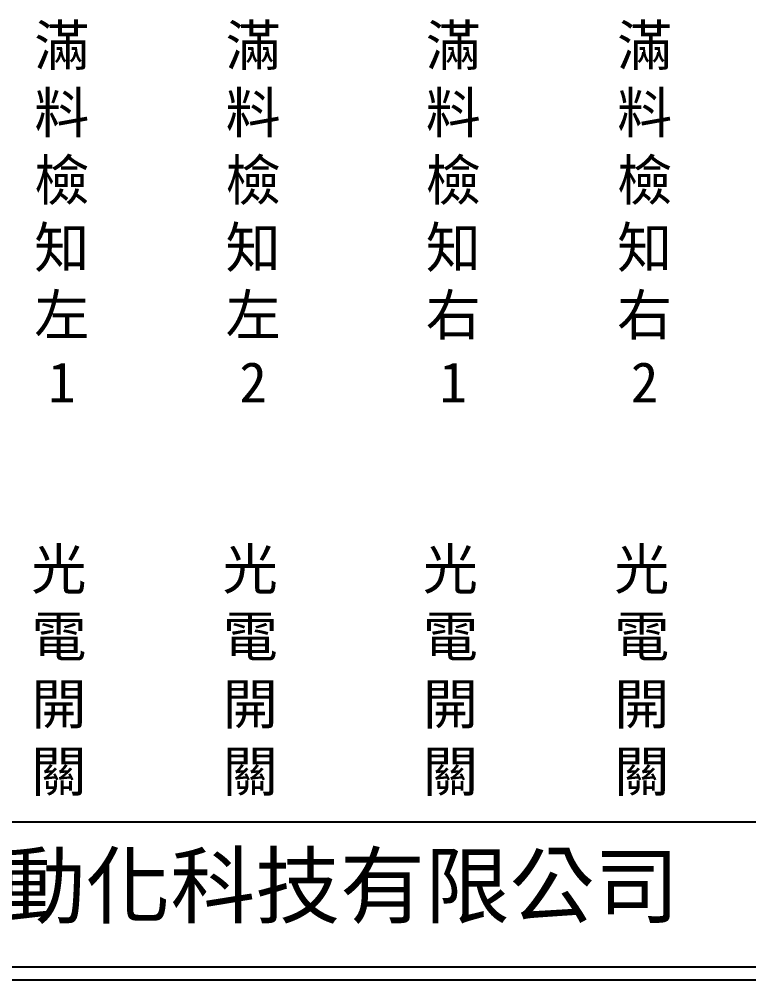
# Model space of a CAD drawing. Extents: x 275 to 562, y 265 to 469.
# Drawn here: x 339.8 to 410.2, y 264.9 to 357.6 of the extents above; entities that cross this region are included whole.
import ezdxf

# ---------------------------------------------------------------- set-up
doc = ezdxf.new("R2010")
doc.units = 0
doc.layers.add('圖框層', color=7, linetype='CONTINUOUS')
doc.layers.add('標尺寸層', color=3, linetype='CONTINUOUS')
doc.styles.add('CNS', font='romanc.shx', dxfattribs={"bigfont": 'chineset.shx'})
doc.styles.add('STSL', font='kaiu.ttf')

msp = doc.modelspace()

# ---------------------------------------------------------------- linework, layer by layer
at = {"layer": '圖框層', "color": 7}
for p, q in [((276.148, 280.195), (560.648, 280.195)), ((276.148, 266.195), (560.648, 266.195)), ((274.898, 264.945), (561.898, 264.945))]:
    msp.add_line(p, q, dxfattribs=at)

# ---------------------------------------------------------------- texts
at = {"layer": '圖框層', "color": 4, "style": 'STSL'}
msp.add_text('泓陞自動化科技有限公司', height=6, dxfattribs=at).set_placement((313.501, 271.022))
at = {"layer": '標尺寸層', "color": 7, "char_height": 3.9, "width": 4.96081, "attachment_point": 5, "style": 'CNS'}
for s, insert in [('{\\fDFKai-SB|b0|i0|c136|p65;滿料檢知左1}', (343.929, 338.851)), ('{\\fDFKai-SB|b0|i0|c136|p65;滿料檢知左2}', (362.396, 338.851)), ('{\\fDFKai-SB|b0|i0|c136|p65;滿料檢知右1}', (381.712, 338.851)), ('{\\fDFKai-SB|b0|i0|c136|p65;滿料檢知右2}', (400.18, 338.851)), ('{\\fDFKai-SB|b0|i0|c136|p65;光電開關}', (343.653, 294.598)), ('{\\fDFKai-SB|b0|i0|c136|p65;光電開關}', (362.121, 294.598)), ('{\\fDFKai-SB|b0|i0|c136|p65;光電開關}', (381.437, 294.598)), ('{\\fDFKai-SB|b0|i0|c136|p65;光電開關}', (399.904, 294.598))]:
    msp.add_mtext(s, dxfattribs=dict(at, insert=insert))

doc.saveas('drawing.dxf')
